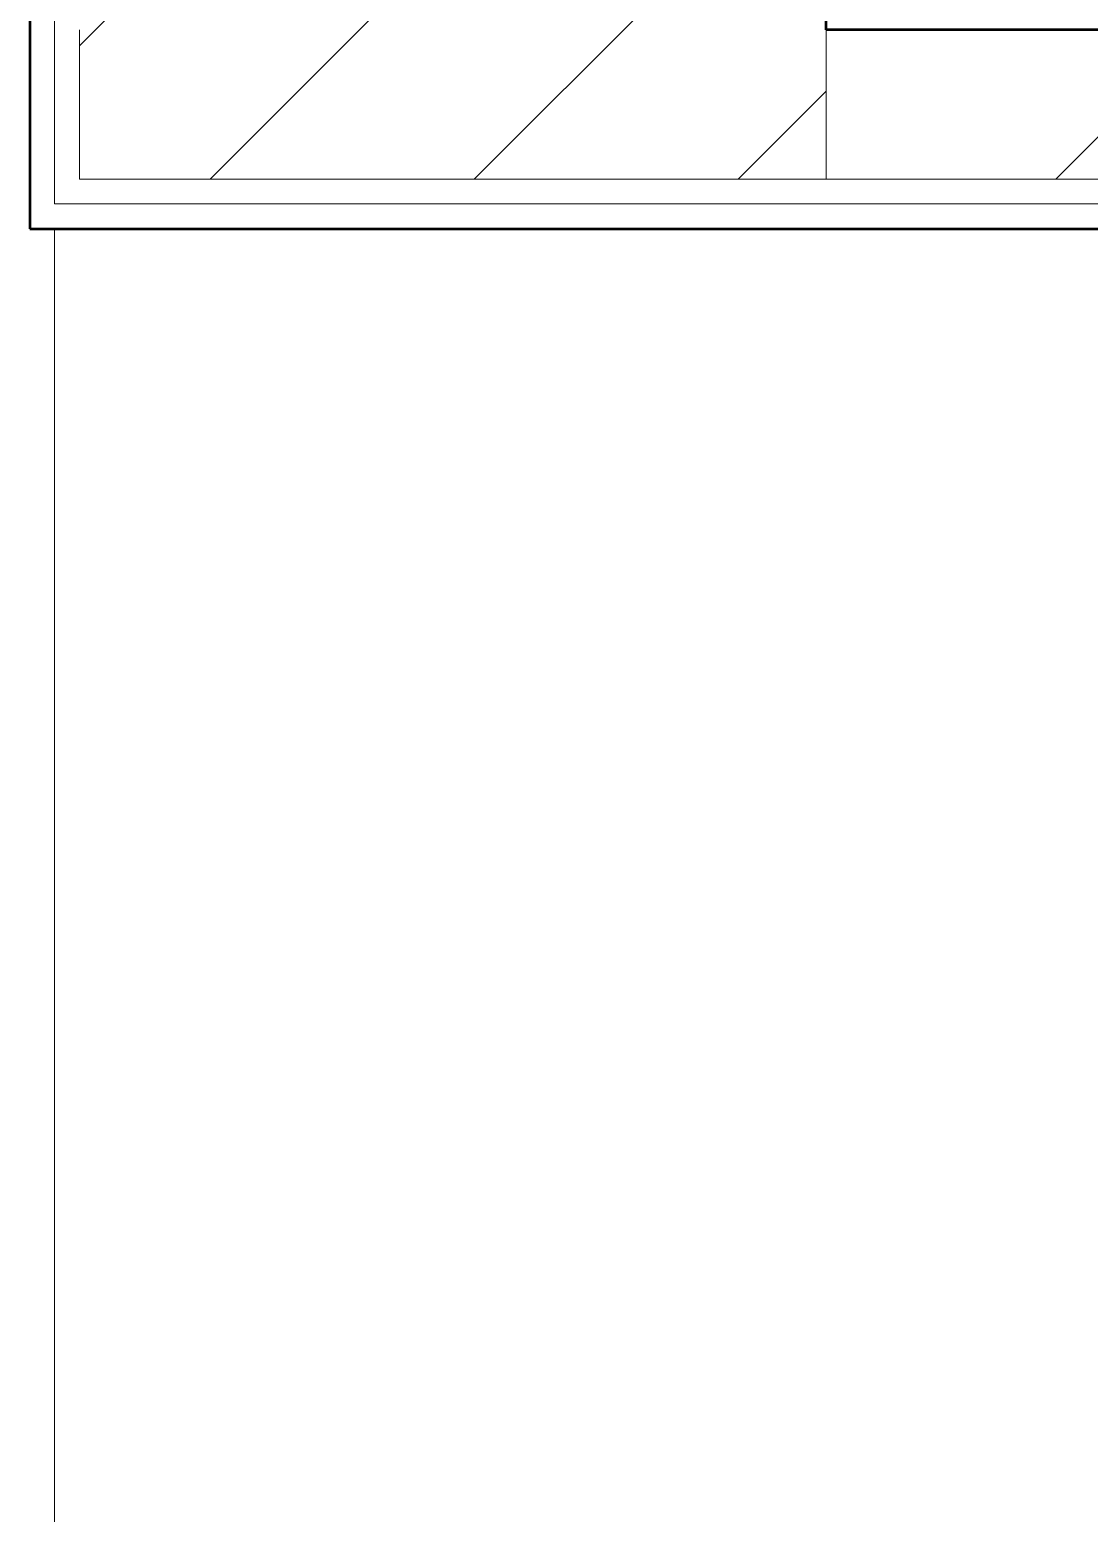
# Model space of a CAD drawing. Header units: millimetres. Extents: x -9358 to 257996, y -67499 to 9117.
# Drawn here: x 33810 to 34661, y -58970 to -57778 of the extents above; entities that cross this region are included whole.
import ezdxf

# ---------------------------------------------------------------- set-up
doc = ezdxf.new("R2010")
doc.units = ezdxf.units.MM
doc.header["$LTSCALE"] = 1000
for name, color, linetype, lineweight in [('A-COL-RFC', 8, 'Continuous', 18), ('A-COL-RFC-1', 8, 'Continuous', 9), ('A-COL-RFC-2', 8, 'Continuous', 50), ('A-RMP', 8, 'Continuous', 9), ('A-WAL-CLD', 8, 'Continuous', 9), ('A-WAL-CMU', 8, 'Continuous', 50), ('A-WAL-LOW-30', 8, 'Continuous', 18), ('A-WAL-PAT-1', 8, 'Continuous', 9)]:
    doc.layers.add(name, color=color, linetype=linetype, lineweight=lineweight)
pattern_1 = [(0, (0, 0), (812.8, 203.2), [33.528, -576.072, 33.528, -576.072, -3251.2]), (0, (0, 0), (812.8, 203.2), [-1219.2, 33.528, -1185.672, 33.528, -576.072, -1422.4]), (0, (0, 0), (812.8, 203.2), [-3048, 33.528, -372.872, 33.528, -982.472]), (120, (304.8, 101.6), (-582.37636, 602.30545), [33.528, -576.072, 33.528, -576.072, -3251.2]), (120, (304.8, 101.6), (-582.37636, 602.30545), [-1219.2, 33.528, -1185.672, 33.528, -576.072, -1422.4]), (120, (304.8, 101.6), (-582.37636, 602.30545), [-3048, 33.528, -372.872, 33.528, -982.472]), (240, (406.4, 508), (-230.42364, -805.50545), [33.528, -576.072, 33.528, -576.072, -3251.2]), (240, (406.4, 508), (-230.42364, -805.50545), [-1219.2, 33.528, -1185.672, 33.528, -576.072, -1422.4]), (240, (406.4, 508), (-230.42364, -805.50545), [-3048, 33.528, -372.872, 33.528, -982.472])]

# ---------------------------------------------------------------- blocks, each defined once
blk = doc.blocks.new('G')
at = {"layer": 'A-COL-RFC-1'}
h = blk.add_hatch(dxfattribs=at)
h.set_pattern_fill('FP_4', color=256, style=0, pattern_type=2)
h.set_pattern_definition([(45, (0, 0), (-106.06602, 106.06602), [])])
h.paths.add_polyline_path([(34450, -57750), (34450, -57250), (33850, -57250), (33850, -57750)], flags=0)
at = {"layer": 'A-WAL-PAT-1'}
h = blk.add_hatch(dxfattribs=at)
h.set_pattern_fill('FP_2', color=256, style=0, pattern_type=2)
h.set_pattern_definition(pattern_1)
h.paths.add_polyline_path([(33830, -57770), (33830, -53400), (33810, -53400), (33810, -57770)], flags=0)
h = blk.add_hatch(dxfattribs=at)
h.set_pattern_fill('FP_1', color=256, style=0, pattern_type=2)
h.set_pattern_definition([(45, (0, 0), (-251.4472, 251.4472), []), (45, (0, 381), (-251.4472, 251.4472), [])])
h.paths.add_polyline_path([(35525.9, -57750), (37160, -57750), (37160, -57630), (34450, -57630), (34450, -57750), (35034.3, -57750)], flags=0)
h = blk.add_hatch(dxfattribs=at)
h.set_pattern_fill('FP_2', color=256, style=0, pattern_type=2)
h.set_pattern_definition(pattern_1)
h.paths.add_polyline_path([(36017.4, -57790), (37300, -57790), (37300, -57770), (33810, -57770), (33810, -57790), (35525.9, -57790)], flags=0)
at = {"layer": 'A-COL-RFC'}
for p, q in [((33850, -57630), (33850, -57750)), ((34450, -57750), (34450, -57630)), ((33850, -57750), (34450, -57750))]:
    blk.add_line(p, q, dxfattribs=at)
at = {"layer": 'A-COL-RFC-2'}
blk.add_line((34450, -57630), (34450, -57470), dxfattribs=at)
at = {"layer": 'A-RMP'}
blk.add_line((33830, -59200), (33830, -57790), dxfattribs=at)
at = {"layer": 'A-WAL-CLD'}
for p, q in [((33830, -57770), (33830, -53380)), ((37280, -57750), (34450, -57750)), ((37300, -57770), (33830, -57770))]:
    blk.add_line(p, q, dxfattribs=at)
at = {"layer": 'A-WAL-CMU'}
for p, q in [((33810, -53400), (33810, -57790)), ((37160, -57630), (34450, -57630)), ((33810, -57790), (37320, -57790))]:
    blk.add_line(p, q, dxfattribs=at)
at = {"layer": 'A-WAL-LOW-30'}
for p, q in [((34450, -57630), (34450, -57750)), ((34450, -57750), (33850, -57750))]:
    blk.add_line(p, q, dxfattribs=at)

msp = doc.modelspace()

# ---------------------------------------------------------------- block references
msp.add_blockref('G', (0, -148.1))

doc.saveas('drawing.dxf')
